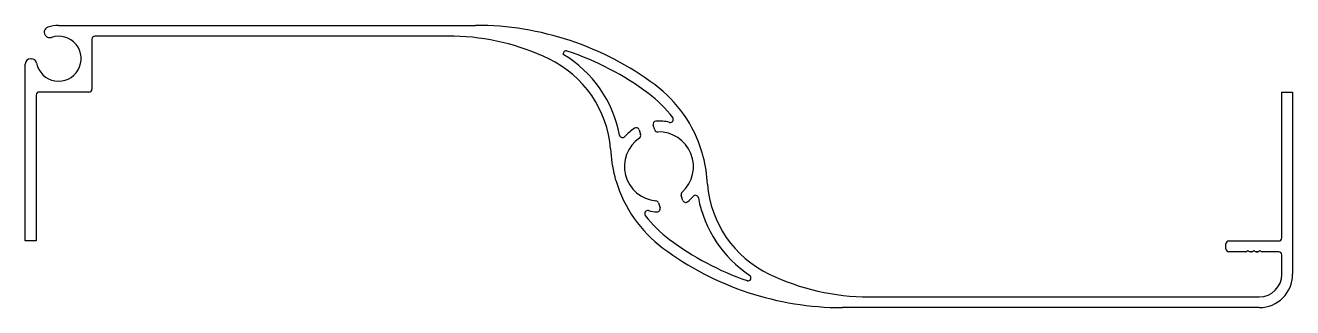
# Model space of a CAD drawing. Header units: inches. Extents: x -106 to 105, y 1 to 48.
import ezdxf

# ---------------------------------------------------------------- set-up
doc = ezdxf.new("R2010")
doc.units = ezdxf.units.IN
doc.header["$MEASUREMENT"] = 0
doc.layers.add('1', color=7, linetype='Continuous')
doc.layers.add('Visible Edges(ANSI)', color=7, linetype='Continuous', lineweight=25)

msp = doc.modelspace()

# ---------------------------------------------------------------- linework, layer by layer
at = {"layer": '1', "color": 4, "linetype": 'Continuous'}
for p, q in [((-100.58, 47.85), (-31.12, 47.85)), ((-95.03, 45.55), (-95.03, 37.25)), ((-34.72, 46.05), (-94.53, 46.05)), ((-105.23, 42.3), (-105.14, 42.3)), ((-106.13, 11.95), (-106.13, 41.4)), ((-104.33, 36.25), (-104.33, 11.95)), ((-95.53, 36.75), (-103.83, 36.75)), ((103.17, 12.45), (103.17, 36.75)), ((103.17, 36.75), (104.97, 36.75)), ((104.97, 36.75), (104.97, 6.4)), ((-104.33, 11.95), (-106.13, 11.95)), ((93.87, 10.65), (93.87, 11.45)), ((94.37, 11.95), (102.67, 11.95)), ((97.17, 10.15), (94.37, 10.15)), ((97.52, 10.39), (97.35, 10.22)), ((97.7, 10.22), (97.53, 10.39)), ((98.17, 10.15), (97.88, 10.15)), ((98.52, 10.39), (98.35, 10.22)), ((98.7, 10.22), (98.53, 10.39)), ((99.17, 10.15), (98.88, 10.15)), ((98.88, 10.15), (99.17, 10.15)), ((99.17, 10.15), (98.88, 10.15)), ((98.88, 10.15), (99.17, 10.15)), ((99.17, 10.15), (98.88, 10.15)), ((99.52, 10.39), (99.35, 10.22)), ((99.7, 10.22), (99.53, 10.39)), ((99.88, 10.15), (99.88, 10.15)), ((102.67, 10.15), (99.88, 10.15)), ((103.17, 6.39), (103.17, 9.65)), ((34.4, 2.64), (99.42, 2.64)), ((99.42, 0.85), (29.97, 0.85))]:
    msp.add_line(p, q, dxfattribs=at)
for centre, radius, start, end in [((-102.08, 46.7), 0.9, 108.8401, 288.8401), ((-100.58, 42.3), 5.55, 90, 108.8401), ((-31.12, -2.15), 50, 53.2808, 90), ((-100.58, 42.3), 3.75, 191.1599, 108.8401), ((-94.53, 45.55), 0.5, 90, 180), ((-35.55, 7.86), 38.2, 64.2226, 88.7502), ((-105.23, 41.4), 0.9, 90, 180), ((-105.14, 41.4), 0.9, 11.1599, 90), ((-26.78, 25.83), 18.2, 4.6302, 64.4711), ((-103.83, 36.25), 0.5, 90, 180), ((-95.53, 37.25), 0.5, 270, 360), ((-14.29, 20.48), 21.8, 16.8365, 53.1807), ((13.14, 28.22), 21.8, 182.4156, 194.703), ((-0.58, 24.35), 7.56, 12.6911, 18.8484), ((-14.29, 20.48), 21.8, 2.4156, 14.703), ((-0.58, 24.35), 7.56, 192.6911, 198.8484), ((13.14, 28.22), 21.8, 196.8365, 233.1807), ((25.63, 22.86), 18.2, 184.6302, 244.4711), ((29.97, 50.85), 50, 233.2808, 270), ((94.37, 11.45), 0.5, 90, 180), ((94.37, 10.65), 0.5, 180, 270), ((102.67, 12.45), 0.5, 270, 0), ((97.17, 10.4), 0.25, 270, 315), ((97.52, 10.39), 0.008, 45, 135), ((97.88, 10.4), 0.25, 225, 270), ((98.17, 10.4), 0.25, 270, 315), ((98.52, 10.39), 0.008, 45, 135), ((98.88, 10.4), 0.25, 225, 270), ((99.17, 10.4), 0.25, 270, 315), ((99.52, 10.39), 0.008, 45, 135), ((99.88, 10.4), 0.25, 225, 270), ((102.67, 9.65), 0.5, 0, 90), ((34.4, 40.84), 38.2, 244.2226, 270), ((99.42, 6.4), 5.55, 270, 0), ((99.42, 6.39), 3.75, 270, 0)]:
    msp.add_arc(centre, radius, start, end, dxfattribs=at)
at = {"layer": 'Visible Edges(ANSI)', "color": 4}
for p, q in [((-3.9, 30.45), (-3.64, 29.66)), ((-1.26, 30.44), (-1.52, 31.23)), ((3.39, 18.71), (3.12, 19.54)), ((-0.68, 18.28), (-0.4, 17.45))]:
    msp.add_line(p, q, dxfattribs=at)
for centre, radius, start, end in [((-16.03, 43.1), 0.5, 71.5548, 191.6264), ((-26.78, 25.83), 20, 10.7335, 59.1151), ((-31.12, -2.15), 48.2, 53.2827, 71.5548), ((-14.29, 20.48), 20, 36.8966, 53.1762), ((-1.05, 31.39), 0.5, 93.8505, 198.2428), ((-0.58, 24.35), 7.56, 76.5, 93.8505), ((1.31, 32.18), 0.5, 256.5, 36.8966), ((-6.64, 29.65), 0.5, 190.7335, 318.8425), ((-0.58, 24.35), 7.56, 122.5661, 138.8425), ((-4.37, 30.3), 0.5, 18.2428, 122.5661), ((-4.11, 29.5), 0.5, 304.4637, 18.2428), ((-0.79, 30.59), 0.5, 198.2428, 271.9433), ((-0.58, 24.35), 5.75, 311.8621, 91.9433), ((-0.58, 24.35), 5.75, 124.4637, 264.7057), ((3.6, 19.69), 0.5, 131.8621, 198.2428), ((-0.58, 24.35), 7.56, 309.0261, 318.8425), ((5.49, 19.05), 0.5, 10.7335, 138.8425), ((25.63, 22.86), 20, 190.7335, 236.2871), ((-2.46, 16.51), 0.5, 76.5, 216.8966), ((-0.58, 24.35), 7.56, 256.5, 267.5309), ((-1.15, 18.12), 0.5, 18.2428, 84.7057), ((-0.88, 17.3), 0.5, 267.5309, 18.2428), ((3.87, 18.87), 0.5, 198.2428, 309.0261), ((13.14, 28.22), 20, 216.8966, 233.1762), ((29.97, 50.85), 48.2, 233.2827, 250.7652), ((14.25, 5.81), 0.5, 250.7652, 56.2871)]:
    msp.add_arc(centre, radius, start, end, dxfattribs=at)

doc.saveas('drawing.dxf')
